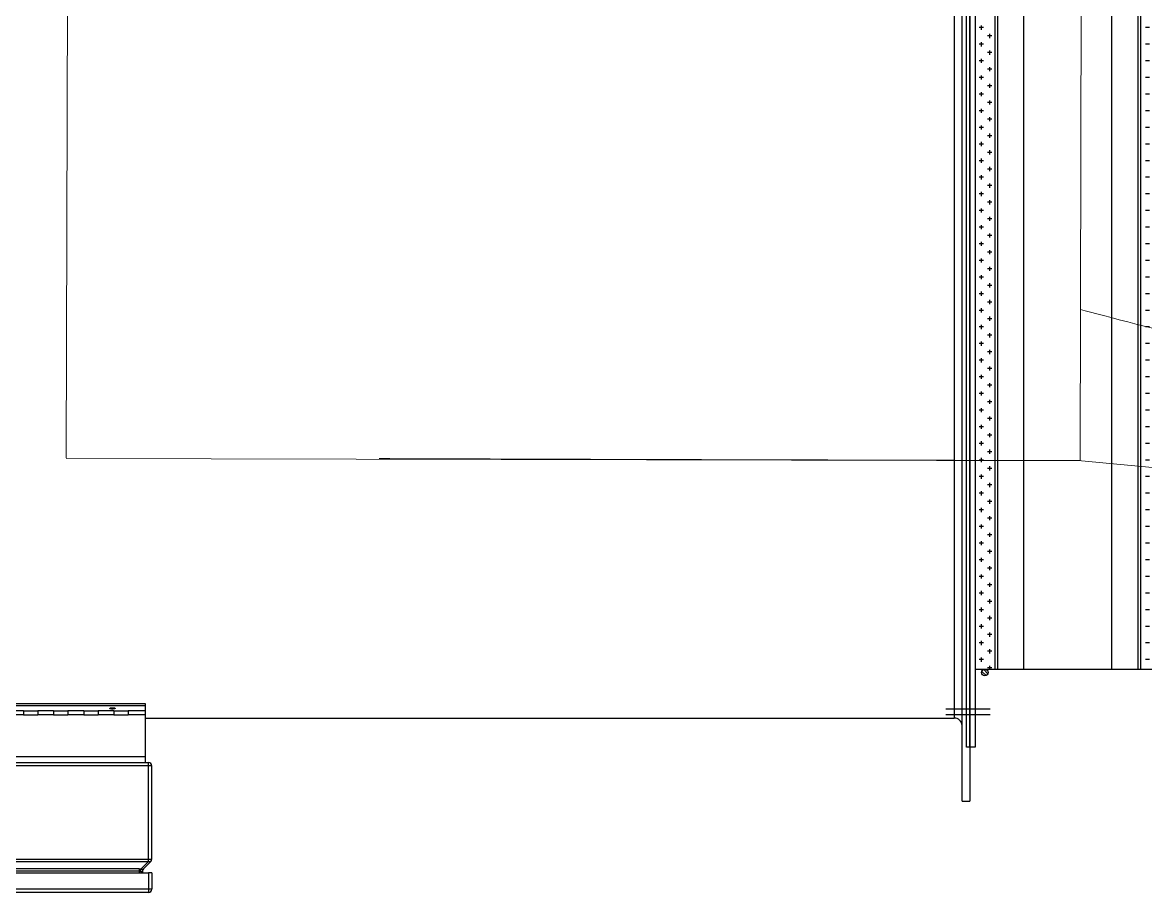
# Model space of a CAD drawing. Header units: millimetres. Extents: x -379292 to 1221486, y 92049 to 447512.
# Drawn here: x -107860 to -107002, y 165372 to 166036 of the extents above; entities that cross this region are included whole.
import ezdxf

# ---------------------------------------------------------------- set-up
doc = ezdxf.new("R2010")
doc.units = ezdxf.units.MM
doc.layers.add('_Systemair Ventilation Equipments', color=7, linetype='Continuous', lineweight=30)
doc.layers.add('Aironn-DEF', color=7, linetype='Continuous', lineweight=0)

# ---------------------------------------------------------------- blocks, each defined once
blk = doc.blocks.new('EVH 1250')
at = {"layer": '_Systemair Ventilation Equipments', "color": 8}
for p, q in [((12321.979, 3611.709), (12321.979, 3748.709)), ((12321.979, 3748.709), (12322.629, 3748.709)), ((12322.379, 3748.709), (12322.379, 3611.709)), ((12322.629, 3748.709), (12322.629, 3611.709)), ((12324.204, 3746.209), (12320.835, 3746.209)), ((12324.204, 3745.771), (12320.835, 3745.771)), ((12320.997, 3743.093), (12321.321, 3742.769)), ((12321.138, 3743.235), (12321.462, 3742.91)), ((12321.979, 3742.752), (12307.879, 3742.752)), ((12309.282, 3742.648), (12309.35, 3742.648)), ((12309.352, 3617.752), (12309.352, 3742.752)), ((12309.552, 3617.752), (12309.552, 3742.752)), ((12311.552, 3617.752), (12311.552, 3742.752)), ((12318.279, 3617.752), (12318.279, 3742.752)), ((12320.279, 3617.752), (12320.279, 3742.752)), ((12320.479, 3617.752), (12320.479, 3742.752)), ((12321.979, 3742.752), (12320.529, 3742.752)), ((12320.712, 3742.648), (12321.03, 3742.648)), ((12320.871, 3742.489), (12320.871, 3742.752)), ((12321.506, 3741.854), (12321.506, 3742.172)), ((12308.647, 3742.013), (12308.965, 3742.013)), ((12309.282, 3741.378), (12309.349, 3741.378)), ((12320.712, 3741.378), (12321.03, 3741.378)), ((12320.871, 3741.219), (12320.871, 3741.537)), ((12321.347, 3742.013), (12321.665, 3742.013)), ((12308.647, 3740.743), (12308.965, 3740.743)), ((12321.347, 3740.743), (12321.665, 3740.743)), ((12321.506, 3740.584), (12321.506, 3740.902)), ((12309.282, 3740.108), (12309.348, 3740.108)), ((12320.712, 3740.108), (12321.03, 3740.108)), ((12320.871, 3739.949), (12320.871, 3740.267)), ((12321.506, 3739.314), (12321.506, 3739.632)), ((12308.647, 3739.473), (12308.965, 3739.473)), ((12309.282, 3738.838), (12309.347, 3738.838)), ((12320.712, 3738.838), (12321.03, 3738.838)), ((12320.871, 3738.679), (12320.871, 3738.997)), ((12321.347, 3739.473), (12321.665, 3739.473)), ((12308.647, 3738.203), (12308.965, 3738.203)), ((12321.347, 3738.203), (12321.665, 3738.203)), ((12321.506, 3738.044), (12321.506, 3738.362)), ((12308.647, 3736.933), (12308.965, 3736.933)), ((12309.282, 3737.568), (12309.346, 3737.568)), ((12320.712, 3737.568), (12321.03, 3737.568)), ((12320.871, 3737.409), (12320.871, 3737.727)), ((12321.347, 3736.933), (12321.665, 3736.933)), ((12321.506, 3736.774), (12321.506, 3737.092)), ((12309.282, 3736.298), (12309.345, 3736.298)), ((12320.712, 3736.298), (12321.03, 3736.298)), ((12320.871, 3736.139), (12320.871, 3736.457)), ((12308.647, 3735.663), (12308.965, 3735.663)), ((12321.347, 3735.663), (12321.665, 3735.663)), ((12321.506, 3735.504), (12321.506, 3735.822)), ((12308.647, 3734.393), (12308.965, 3734.393)), ((12309.282, 3735.028), (12309.344, 3735.028)), ((12320.712, 3735.028), (12321.03, 3735.028)), ((12320.871, 3734.869), (12320.871, 3735.187)), ((12321.347, 3734.393), (12321.665, 3734.393)), ((12321.506, 3734.234), (12321.506, 3734.552)), ((12309.282, 3733.758), (12309.343, 3733.758)), ((12320.712, 3733.758), (12321.03, 3733.758)), ((12320.871, 3733.599), (12320.871, 3733.917)), ((12308.647, 3733.123), (12308.965, 3733.123)), ((12320.871, 3732.329), (12320.871, 3732.647)), ((12321.347, 3733.123), (12321.665, 3733.123)), ((12321.506, 3732.964), (12321.506, 3733.282)), ((12308.647, 3731.853), (12308.965, 3731.853)), ((12309.282, 3732.488), (12309.342, 3732.488)), ((12320.712, 3732.488), (12321.03, 3732.488)), ((12321.347, 3731.853), (12321.665, 3731.853)), ((12321.506, 3731.694), (12321.506, 3732.012)), ((12321.982, 3732.488), (12321.983, 3732.488)), ((12309.282, 3731.218), (12309.341, 3731.218)), ((12320.712, 3731.218), (12321.03, 3731.218)), ((12320.871, 3731.059), (12320.871, 3731.377)), ((12321.982, 3731.218), (12321.983, 3731.218)), ((12308.647, 3730.583), (12308.965, 3730.583)), ((12320.871, 3729.789), (12320.871, 3730.107)), ((12321.347, 3730.583), (12321.665, 3730.583)), ((12321.506, 3730.424), (12321.506, 3730.742)), ((12308.647, 3729.313), (12308.965, 3729.313)), ((12309.282, 3729.948), (12309.34, 3729.948)), ((12320.712, 3729.948), (12321.03, 3729.948)), ((12321.347, 3729.313), (12321.665, 3729.313)), ((12321.506, 3729.154), (12321.506, 3729.472)), ((12321.982, 3729.948), (12321.984, 3729.948)), ((12309.282, 3728.678), (12309.339, 3728.678)), ((12320.712, 3728.678), (12321.03, 3728.678)), ((12320.871, 3728.519), (12320.871, 3728.837)), ((12321.982, 3728.678), (12321.984, 3728.678)), ((12308.647, 3728.043), (12308.965, 3728.043)), ((12320.871, 3727.249), (12320.871, 3727.567)), ((12321.347, 3728.043), (12321.665, 3728.043)), ((12321.506, 3727.884), (12321.506, 3728.202)), ((12308.647, 3726.773), (12308.965, 3726.773)), ((12309.282, 3727.408), (12309.338, 3727.408)), ((12320.712, 3727.408), (12321.03, 3727.408)), ((12321.347, 3726.773), (12321.665, 3726.773)), ((12321.506, 3726.614), (12321.506, 3726.932)), ((12321.982, 3727.408), (12321.984, 3727.408)), ((12309.282, 3726.138), (12309.337, 3726.138)), ((12320.712, 3726.138), (12321.03, 3726.138)), ((12320.871, 3725.979), (12320.871, 3726.297)), ((12321.982, 3726.138), (12321.985, 3726.138)), ((12308.647, 3725.503), (12308.965, 3725.503)), ((12320.871, 3724.709), (12320.871, 3725.027)), ((12321.347, 3725.503), (12321.665, 3725.503)), ((12321.506, 3725.344), (12321.506, 3725.662)), ((12308.647, 3724.233), (12308.965, 3724.233)), ((12309.282, 3724.868), (12309.336, 3724.868)), ((12320.712, 3724.868), (12321.03, 3724.868)), ((12321.347, 3724.233), (12321.665, 3724.233)), ((12321.506, 3724.074), (12321.506, 3724.392)), ((12321.982, 3724.868), (12321.985, 3724.868)), ((12309.282, 3723.598), (12309.335, 3723.598)), ((12320.712, 3723.598), (12321.03, 3723.598)), ((12320.871, 3723.439), (12320.871, 3723.757)), ((12321.982, 3723.598), (12321.986, 3723.598)), ((12308.647, 3722.963), (12308.965, 3722.963)), ((12320.871, 3722.169), (12320.871, 3722.487)), ((12321.347, 3722.963), (12321.665, 3722.963)), ((12321.506, 3722.804), (12321.506, 3723.122)), ((12308.647, 3721.693), (12308.965, 3721.693)), ((12309.282, 3722.328), (12309.334, 3722.328)), ((12320.712, 3722.328), (12321.03, 3722.328)), ((12321.347, 3721.693), (12321.665, 3721.693)), ((12321.506, 3721.534), (12321.506, 3721.852)), ((12321.982, 3722.328), (12321.986, 3722.328)), ((12309.282, 3721.058), (12309.333, 3721.058)), ((12320.712, 3721.058), (12321.03, 3721.058)), ((12320.871, 3720.899), (12320.871, 3721.217)), ((12321.982, 3721.058), (12321.987, 3721.058)), ((12308.647, 3720.423), (12308.965, 3720.423)), ((12309.282, 3719.788), (12309.332, 3719.788)), ((12320.712, 3719.788), (12321.03, 3719.788)), ((12320.871, 3719.629), (12320.871, 3719.947)), ((12321.347, 3720.423), (12321.665, 3720.423)), ((12321.506, 3720.264), (12321.506, 3720.582)), ((12321.982, 3719.788), (12321.987, 3719.788)), ((12308.647, 3719.153), (12308.965, 3719.153)), ((12321.347, 3719.153), (12321.665, 3719.153)), ((12321.506, 3718.994), (12321.506, 3719.312)), ((12309.282, 3718.518), (12309.331, 3718.518)), ((12320.712, 3718.518), (12321.03, 3718.518)), ((12320.871, 3718.359), (12320.871, 3718.677)), ((12321.982, 3718.518), (12321.987, 3718.518)), ((12308.647, 3717.883), (12308.965, 3717.883)), ((12309.282, 3717.248), (12309.33, 3717.248)), ((12320.712, 3717.248), (12321.03, 3717.248)), ((12320.871, 3717.089), (12320.871, 3717.407)), ((12321.347, 3717.883), (12321.665, 3717.883)), ((12321.506, 3717.724), (12321.506, 3718.042)), ((12321.982, 3717.248), (12321.988, 3717.248)), ((12308.647, 3716.613), (12308.965, 3716.613)), ((12321.347, 3716.613), (12321.665, 3716.613)), ((12321.506, 3716.454), (12321.506, 3716.772)), ((12309.282, 3715.978), (12309.329, 3715.978)), ((12320.712, 3715.978), (12321.03, 3715.978)), ((12320.871, 3715.819), (12320.871, 3716.137)), ((12321.506, 3715.184), (12321.506, 3715.502)), ((12321.982, 3715.978), (12321.988, 3715.978)), ((12308.647, 3715.343), (12308.965, 3715.343)), ((12309.282, 3714.708), (12309.328, 3714.708)), ((12320.712, 3714.708), (12321.03, 3714.708)), ((12320.871, 3714.549), (12320.871, 3714.867)), ((12321.347, 3715.343), (12321.665, 3715.343)), ((12321.982, 3714.708), (12321.989, 3714.708)), ((12308.647, 3714.073), (12308.965, 3714.073)), ((12321.347, 3714.073), (12321.665, 3714.073)), ((12321.506, 3713.914), (12321.506, 3714.232)), ((12309.282, 3713.438), (12309.327, 3713.438)), ((12320.712, 3713.438), (12321.03, 3713.438)), ((12320.871, 3713.279), (12320.871, 3713.597)), ((12321.506, 3712.644), (12321.506, 3712.962)), ((12321.982, 3713.438), (12321.989, 3713.438)), ((12308.647, 3712.803), (12308.965, 3712.803)), ((12309.282, 3712.168), (12309.326, 3712.168)), ((12320.712, 3712.168), (12321.03, 3712.168)), ((12320.871, 3712.009), (12320.871, 3712.327)), ((12321.347, 3712.803), (12321.665, 3712.803)), ((12321.982, 3712.168), (12321.99, 3712.168)), ((12308.647, 3711.533), (12308.965, 3711.533)), ((12321.347, 3711.533), (12321.665, 3711.533)), ((12321.506, 3711.374), (12321.506, 3711.692)), ((12309.282, 3710.898), (12309.325, 3710.898)), ((12320.712, 3710.898), (12321.03, 3710.898)), ((12320.871, 3710.739), (12320.871, 3711.057)), ((12321.506, 3710.104), (12321.506, 3710.422)), ((12321.982, 3710.898), (12321.99, 3710.898)), ((12308.647, 3710.263), (12308.965, 3710.263)), ((12309.282, 3709.628), (12309.324, 3709.628)), ((12320.712, 3709.628), (12321.03, 3709.628)), ((12320.871, 3709.469), (12320.871, 3709.787)), ((12321.347, 3710.263), (12321.665, 3710.263)), ((12321.982, 3709.628), (12321.99, 3709.628)), ((12308.647, 3708.993), (12308.965, 3708.993)), ((12321.347, 3708.993), (12321.665, 3708.993)), ((12321.506, 3708.834), (12321.506, 3709.152)), ((12309.282, 3708.358), (12309.323, 3708.358)), ((12320.712, 3708.358), (12321.03, 3708.358)), ((12320.871, 3708.199), (12320.871, 3708.517)), ((12321.506, 3707.564), (12321.506, 3707.882)), ((12321.982, 3708.358), (12321.991, 3708.358)), ((12308.647, 3707.723), (12308.965, 3707.723)), ((12309.282, 3707.088), (12309.322, 3707.088)), ((12320.712, 3707.088), (12321.03, 3707.088)), ((12320.871, 3706.929), (12320.871, 3707.247)), ((12321.347, 3707.723), (12321.665, 3707.723)), ((12321.982, 3707.088), (12321.991, 3707.088)), ((12308.647, 3706.453), (12308.965, 3706.453)), ((12321.347, 3706.453), (12321.665, 3706.453)), ((12321.506, 3706.294), (12321.506, 3706.612)), ((12308.647, 3705.183), (12308.965, 3705.183)), ((12309.282, 3705.818), (12309.321, 3705.818)), ((12320.712, 3705.818), (12321.03, 3705.818)), ((12320.871, 3705.659), (12320.871, 3705.977)), ((12321.347, 3705.183), (12321.665, 3705.183)), ((12321.506, 3705.024), (12321.506, 3705.342)), ((12321.982, 3705.818), (12321.992, 3705.818)), ((12309.282, 3704.548), (12309.32, 3704.548)), ((12320.712, 3704.548), (12321.03, 3704.548)), ((12320.871, 3704.389), (12320.871, 3704.707)), ((12321.982, 3704.548), (12321.992, 3704.548)), ((12308.647, 3703.913), (12308.965, 3703.913)), ((12321.347, 3703.913), (12321.665, 3703.913)), ((12321.506, 3703.754), (12321.506, 3704.072)), ((12308.647, 3702.643), (12308.965, 3702.643)), ((12309.282, 3703.278), (12309.319, 3703.278)), ((12320.712, 3703.278), (12321.03, 3703.278)), ((12320.871, 3703.119), (12320.871, 3703.437)), ((12321.347, 3702.643), (12321.665, 3702.643)), ((12321.506, 3702.484), (12321.506, 3702.802)), ((12321.982, 3703.278), (12321.993, 3703.278)), ((12309.282, 3702.008), (12309.318, 3702.008)), ((12320.712, 3702.008), (12321.03, 3702.008)), ((12320.871, 3701.849), (12320.871, 3702.167)), ((12321.982, 3702.008), (12321.993, 3702.008)), ((12308.647, 3701.373), (12308.965, 3701.373)), ((12320.871, 3700.579), (12320.871, 3700.897)), ((12321.347, 3701.373), (12321.665, 3701.373)), ((12321.506, 3701.214), (12321.506, 3701.532)), ((12308.647, 3700.103), (12308.965, 3700.103)), ((12309.282, 3700.738), (12309.317, 3700.738)), ((12320.712, 3700.738), (12321.03, 3700.738)), ((12321.347, 3700.103), (12321.665, 3700.103)), ((12321.506, 3699.944), (12321.506, 3700.262)), ((12321.982, 3700.738), (12321.994, 3700.738)), ((12309.282, 3699.468), (12309.316, 3699.468)), ((12320.712, 3699.468), (12321.03, 3699.468)), ((12320.871, 3699.309), (12320.871, 3699.627)), ((12321.982, 3699.468), (12321.994, 3699.468)), ((12308.647, 3698.833), (12308.965, 3698.833)), ((12320.871, 3698.039), (12320.871, 3698.357)), ((12321.347, 3698.833), (12321.665, 3698.833)), ((12321.506, 3698.674), (12321.506, 3698.992)), ((12308.647, 3697.563), (12308.965, 3697.563)), ((12309.282, 3698.198), (12309.315, 3698.198)), ((12320.712, 3698.198), (12321.03, 3698.198)), ((12321.347, 3697.563), (12321.665, 3697.563)), ((12321.506, 3697.404), (12321.506, 3697.722)), ((12321.982, 3698.198), (12321.994, 3698.198)), ((12309.282, 3696.928), (12309.314, 3696.928)), ((12320.712, 3696.928), (12321.03, 3696.928)), ((12320.871, 3696.769), (12320.871, 3697.087)), ((12321.982, 3696.928), (12321.995, 3696.928)), ((12308.647, 3696.293), (12308.965, 3696.293)), ((12320.871, 3695.499), (12320.871, 3695.817)), ((12321.347, 3696.293), (12321.665, 3696.293)), ((12321.506, 3696.134), (12321.506, 3696.452)), ((12308.647, 3695.023), (12308.965, 3695.023)), ((12309.282, 3695.658), (12309.313, 3695.658)), ((12320.712, 3695.658), (12321.03, 3695.658)), ((12321.347, 3695.023), (12321.665, 3695.023)), ((12321.506, 3694.864), (12321.506, 3695.182)), ((12321.982, 3695.658), (12321.995, 3695.658)), ((12309.282, 3694.388), (12309.312, 3694.388)), ((12320.712, 3694.388), (12321.03, 3694.388)), ((12320.871, 3694.229), (12320.871, 3694.547)), ((12321.982, 3694.388), (12321.996, 3694.388)), ((12308.647, 3693.753), (12308.965, 3693.753)), ((12321.347, 3693.753), (12321.665, 3693.753)), ((12321.506, 3693.594), (12321.506, 3693.912))]:
    blk.add_line(p, q, dxfattribs=at)
blk.add_circle((12321.229, 3743.002), 0.25, dxfattribs=at)
blk = doc.blocks.new('AXC 1250')
at = {"layer": '_Systemair Ventilation Equipments', "color": 8, "linetype": 'Continuous'}
for p, q in [((12474.485, 3755.209), (12474.485, 3756.709)), ((12474.485, 3756.709), (12503.985, 3756.709)), ((12474.235, 3755.209), (12474.235, 3756.459)), ((12474.235, 3756.459), (12504.235, 3756.459)), ((12474.235, 3755.209), (12474.485, 3755.209)), ((12503.985, 3755.209), (12474.485, 3755.209)), ((12474.909, 3754.951), (12474.895, 3754.932)), ((12474.921, 3754.973), (12474.909, 3754.951)), ((12474.93, 3754.995), (12474.921, 3754.973)), ((12474.938, 3755.019), (12474.93, 3754.995)), ((12474.935, 3755.076), (12474.935, 3755.209)), ((12474.935, 3755.076), (12474.944, 3755.093)), ((12474.942, 3755.043), (12474.938, 3755.019)), ((12474.944, 3755.068), (12474.942, 3755.043)), ((12474.944, 3755.093), (12474.949, 3755.102)), ((12474.944, 3755.093), (12474.944, 3755.068)), ((12474.949, 3755.102), (12474.956, 3755.109)), ((12474.956, 3755.109), (12474.963, 3755.115)), ((12474.963, 3755.115), (12474.971, 3755.12)), ((12474.971, 3755.12), (12474.979, 3755.124)), ((12474.979, 3755.124), (12474.989, 3755.126)), ((12474.989, 3755.126), (12474.999, 3755.128)), ((12474.999, 3755.128), (12475.01, 3755.128)), ((12475.01, 3755.128), (12475.021, 3755.128)), ((12475.021, 3755.128), (12475.033, 3755.126)), ((12475.033, 3755.126), (12475.046, 3755.124)), ((12475.046, 3755.124), (12475.06, 3755.12)), ((12475.06, 3755.12), (12475.075, 3755.115)), ((12475.076, 3754.951), (12475.067, 3754.932)), ((12475.075, 3755.115), (12475.09, 3755.109)), ((12475.085, 3754.973), (12475.076, 3754.951)), ((12475.094, 3754.995), (12475.085, 3754.973)), ((12475.09, 3755.109), (12475.106, 3755.102)), ((12475.102, 3755.019), (12475.094, 3754.995)), ((12475.11, 3755.043), (12475.102, 3755.019)), ((12475.106, 3755.102), (12475.124, 3755.093)), ((12475.117, 3755.068), (12475.11, 3755.043)), ((12475.124, 3755.093), (12475.117, 3755.068)), ((12475.124, 3755.093), (12475.135, 3755.088)), ((12475.135, 3755.088), (12475.146, 3755.083)), ((12475.146, 3755.083), (12475.157, 3755.08)), ((12475.157, 3755.08), (12475.168, 3755.078)), ((12475.168, 3755.078), (12475.179, 3755.076)), ((12475.179, 3755.076), (12475.189, 3755.076)), ((12475.189, 3754.896), (12475.189, 3755.209)), ((12475.189, 3755.076), (12503.281, 3755.076)), ((12474.235, 3754.165), (12474.235, 3747.025)), ((12504.235, 3754.165), (12474.235, 3754.165)), ((12474.31, 3754.345), (12474.878, 3754.914)), ((12474.31, 3754.345), (12474.319, 3754.353)), ((12474.319, 3754.353), (12474.33, 3754.36)), ((12474.33, 3754.36), (12474.343, 3754.366)), ((12474.343, 3754.366), (12474.356, 3754.37)), ((12474.356, 3754.37), (12474.37, 3754.372)), ((12474.37, 3754.372), (12474.386, 3754.373)), ((12474.386, 3754.373), (12474.402, 3754.372)), ((12474.402, 3754.372), (12474.418, 3754.37)), ((12474.418, 3754.37), (12474.436, 3754.366)), ((12474.436, 3754.366), (12474.453, 3754.36)), ((12474.453, 3754.36), (12474.471, 3754.353)), ((12474.471, 3754.353), (12474.489, 3754.345)), ((12474.489, 3754.345), (12475.058, 3754.914)), ((12474.489, 3754.345), (12474.489, 3746.771)), ((12503.981, 3754.345), (12474.489, 3754.345)), ((12474.895, 3754.932), (12474.878, 3754.914)), ((12474.881, 3754.915), (12474.878, 3754.914)), ((12474.885, 3754.917), (12474.881, 3754.915)), ((12474.891, 3754.918), (12474.885, 3754.917)), ((12474.897, 3754.919), (12474.891, 3754.918)), ((12474.905, 3754.92), (12474.897, 3754.919)), ((12474.913, 3754.921), (12474.905, 3754.92)), ((12474.923, 3754.921), (12474.913, 3754.921)), ((12474.934, 3754.921), (12474.923, 3754.921)), ((12474.945, 3754.921), (12474.934, 3754.921)), ((12474.958, 3754.921), (12474.945, 3754.921)), ((12474.972, 3754.92), (12474.958, 3754.921)), ((12474.987, 3754.919), (12474.972, 3754.92)), ((12475.003, 3754.918), (12474.987, 3754.919)), ((12475.02, 3754.917), (12475.003, 3754.918)), ((12475.038, 3754.915), (12475.02, 3754.917)), ((12475.058, 3754.914), (12475.038, 3754.915)), ((12475.067, 3754.932), (12475.058, 3754.914)), ((12475.081, 3754.908), (12475.058, 3754.914)), ((12475.103, 3754.904), (12475.081, 3754.908)), ((12475.125, 3754.9), (12475.103, 3754.904)), ((12475.147, 3754.898), (12475.125, 3754.9)), ((12475.168, 3754.897), (12475.147, 3754.898)), ((12475.189, 3754.896), (12475.168, 3754.897)), ((12475.189, 3754.896), (12503.281, 3754.896)), ((12411.735, 3610.734), (12411.735, 3749.734)), ((12412.335, 3749.734), (12411.735, 3749.734)), ((12412.335, 3749.734), (12412.335, 3610.734)), ((12474.235, 3747.025), (12504.235, 3747.025)), ((12503.981, 3746.771), (12474.489, 3746.771)), ((12474.735, 3742.422), (12474.735, 3746.771)), ((12503.735, 3746.321), (12474.735, 3746.321)), ((12412.935, 3617.084), (12412.935, 3743.384)), ((12474.735, 3743.384), (12412.935, 3743.384)), ((12474.735, 3743.129), (12476.035, 3743.129)), ((12476.035, 3742.829), (12476.035, 3743.161)), ((12476.035, 3743.161), (12477.135, 3743.161)), ((12477.135, 3742.829), (12477.135, 3743.161)), ((12477.135, 3743.129), (12478.335, 3743.129)), ((12478.335, 3742.829), (12478.335, 3743.161)), ((12478.335, 3743.161), (12479.435, 3743.161)), ((12479.435, 3742.829), (12479.435, 3743.161)), ((12479.435, 3743.129), (12480.635, 3743.129)), ((12480.635, 3742.829), (12480.635, 3743.161)), ((12480.635, 3743.161), (12481.735, 3743.161)), ((12481.735, 3742.829), (12481.735, 3743.161)), ((12481.735, 3743.129), (12482.935, 3743.129)), ((12482.935, 3742.829), (12482.935, 3743.161)), ((12482.935, 3743.161), (12484.035, 3743.161)), ((12484.035, 3742.829), (12484.035, 3743.161)), ((12484.035, 3743.129), (12485.235, 3743.129)), ((12474.735, 3742.836), (12476.035, 3742.836)), ((12474.735, 3742.276), (12474.735, 3742.422)), ((12503.735, 3742.422), (12474.735, 3742.422)), ((12503.735, 3742.276), (12474.735, 3742.276)), ((12477.135, 3742.829), (12476.035, 3742.829)), ((12477.025, 3742.647), (12477.027, 3742.652)), ((12477.027, 3742.642), (12477.025, 3742.647)), ((12477.027, 3742.652), (12477.03, 3742.657)), ((12477.03, 3742.637), (12477.027, 3742.642)), ((12477.03, 3742.657), (12477.036, 3742.661)), ((12477.036, 3742.632), (12477.03, 3742.637)), ((12477.036, 3742.661), (12477.044, 3742.666)), ((12477.044, 3742.628), (12477.036, 3742.632)), ((12477.044, 3742.666), (12477.054, 3742.67)), ((12477.054, 3742.623), (12477.044, 3742.628)), ((12477.054, 3742.67), (12477.065, 3742.675)), ((12477.065, 3742.619), (12477.054, 3742.623)), ((12477.065, 3742.675), (12477.079, 3742.678)), ((12477.079, 3742.615), (12477.065, 3742.619)), ((12477.079, 3742.678), (12477.095, 3742.682)), ((12477.095, 3742.612), (12477.079, 3742.615)), ((12477.095, 3742.682), (12477.112, 3742.685)), ((12477.112, 3742.609), (12477.095, 3742.612)), ((12477.112, 3742.685), (12477.13, 3742.688)), ((12477.13, 3742.606), (12477.112, 3742.609)), ((12477.13, 3742.688), (12477.15, 3742.69)), ((12477.15, 3742.604), (12477.13, 3742.606)), ((12477.135, 3742.836), (12478.335, 3742.836)), ((12477.15, 3742.69), (12477.17, 3742.692)), ((12477.17, 3742.602), (12477.15, 3742.604)), ((12477.17, 3742.692), (12477.192, 3742.693)), ((12477.192, 3742.601), (12477.17, 3742.602)), ((12477.192, 3742.693), (12477.213, 3742.694)), ((12477.213, 3742.6), (12477.192, 3742.601)), ((12477.213, 3742.694), (12477.235, 3742.694)), ((12477.235, 3742.6), (12477.213, 3742.6)), ((12477.235, 3742.694), (12477.257, 3742.694)), ((12477.257, 3742.6), (12477.235, 3742.6)), ((12477.257, 3742.694), (12477.279, 3742.693)), ((12477.279, 3742.601), (12477.257, 3742.6)), ((12477.279, 3742.693), (12477.3, 3742.692)), ((12477.3, 3742.602), (12477.279, 3742.601)), ((12477.3, 3742.692), (12477.321, 3742.69)), ((12477.321, 3742.604), (12477.3, 3742.602)), ((12477.321, 3742.69), (12477.34, 3742.688)), ((12477.34, 3742.606), (12477.321, 3742.604)), ((12477.34, 3742.688), (12477.359, 3742.685)), ((12477.359, 3742.609), (12477.34, 3742.606)), ((12477.359, 3742.685), (12477.376, 3742.682)), ((12477.376, 3742.612), (12477.359, 3742.609)), ((12477.376, 3742.682), (12477.391, 3742.678)), ((12477.391, 3742.615), (12477.376, 3742.612)), ((12477.391, 3742.678), (12477.405, 3742.675)), ((12477.405, 3742.619), (12477.391, 3742.615)), ((12477.405, 3742.675), (12477.417, 3742.67)), ((12477.417, 3742.623), (12477.405, 3742.619)), ((12477.417, 3742.67), (12477.427, 3742.666)), ((12477.427, 3742.628), (12477.417, 3742.623)), ((12477.427, 3742.666), (12477.435, 3742.661)), ((12477.435, 3742.632), (12477.427, 3742.628)), ((12477.435, 3742.661), (12477.441, 3742.657)), ((12477.441, 3742.637), (12477.435, 3742.632)), ((12477.441, 3742.657), (12477.444, 3742.652)), ((12477.444, 3742.642), (12477.441, 3742.637)), ((12477.444, 3742.652), (12477.445, 3742.647)), ((12477.445, 3742.647), (12477.444, 3742.642)), ((12479.435, 3742.829), (12478.335, 3742.829)), ((12479.435, 3742.836), (12480.635, 3742.836)), ((12481.735, 3742.829), (12480.635, 3742.829)), ((12481.735, 3742.836), (12482.935, 3742.836)), ((12484.035, 3742.829), (12482.935, 3742.829)), ((12484.035, 3742.836), (12485.235, 3742.836))]:
    blk.add_line(p, q, dxfattribs=at)
for centre, radius, start, end in [((12474.485, 3756.459), 0.25, 90, 180), ((12474.681, 3755.076), 0.254, 315, 0), ((12474.489, 3754.165), 0.254, 135, 180), ((12474.489, 3747.025), 0.254, 180, 270), ((12412.935, 3743.984), 0.6, 182.8125, 270)]:
    blk.add_arc(centre, radius, start, end, dxfattribs=at)
blk = doc.blocks.new('OtoParkBodrumKatMimari')
at = {"layer": '_Systemair Ventilation Equipments', "xscale": 10, "yscale": 10, "zscale": 10, "rotation": 180}
for name, p in [('EVH 1250', (262442.74, 102150.81)), ('AXC 1250', (263336.38, 102119.88))]:
    blk.add_blockref(name, p, dxfattribs=at)
blk = doc.blocks.new('TF1000-0')
at = {"layer": 'Aironn-DEF', "color": 2, "linetype": 'Continuous', "lineweight": 15}
blk.add_line((19663.525, 1404.407), (19669.859, 1473.707), dxfattribs=at)
at = {"layer": 'Aironn-DEF', "color": 3, "linetype": 'Continuous', "lineweight": 15}
for p, q in [((19663.525, 1404.407), (19663.525, 1326.859)), ((19663.481, 1404.298), (19563.57, 1404.298)), ((19663.481, 1375.398), (19663.481, 1404.298)), ((19663.481, 1351.571), (19663.481, 1374.583)), ((19563.57, 1326.859), (19663.481, 1326.859))]:
    blk.add_line(p, q, dxfattribs=at)
at = {"layer": 'Aironn-DEF', "color": 2, "linetype": 'Continuous', "lineweight": 15}
blk.add_open_spline([(19651.968, 1404.298), (19652.876, 1407.85), (19659.683, 1434.497), (19666.506, 1461.136), (19669.917, 1474.456)], degree=3, knots=[0, 0, 0, 0, 0.5, 1, 1, 1, 1], dxfattribs=at)
at = {"layer": 'Aironn-DEF', "color": 3, "linetype": 'Continuous', "lineweight": 15}
for points in [[(19663.481, 1375.398), (19663.481, 1375.38), (19663.481, 1375.332), (19663.481, 1375.207), (19663.481, 1375.045), (19663.481, 1374.874), (19663.481, 1374.721), (19663.481, 1374.619), (19663.481, 1374.588), (19663.481, 1374.583)], [(19663.481, 1351.571), (19663.481, 1351.554), (19663.481, 1351.506), (19663.481, 1351.38), (19663.481, 1351.219), (19663.481, 1351.048), (19663.481, 1350.895), (19663.481, 1350.793), (19663.481, 1350.762), (19663.481, 1350.756)]]:
    blk.add_open_spline(points, degree=3, knots=[0, 0, 0, 0, 0.101274, 0.273329, 0.445384, 0.617432, 0.789477, 0.961527, 1, 1, 1, 1], dxfattribs=at)

msp = doc.modelspace()

# ---------------------------------------------------------------- block references
at = {"color": 8}
msp.add_blockref('OtoParkBodrumKatMimari', (-246354.82, 100818.76), dxfattribs=at)

# ---------------------------------------------------------------- next in the draw order: block references
at = {"layer": 'Aironn-DEF', "color": 0, "xscale": 10, "yscale": 10, "zscale": 10, "rotation": 269.8525026188016}
msp.add_blockref('TF1000-0', (-120588.46, 362371.86), dxfattribs=at)

doc.saveas('drawing.dxf')
